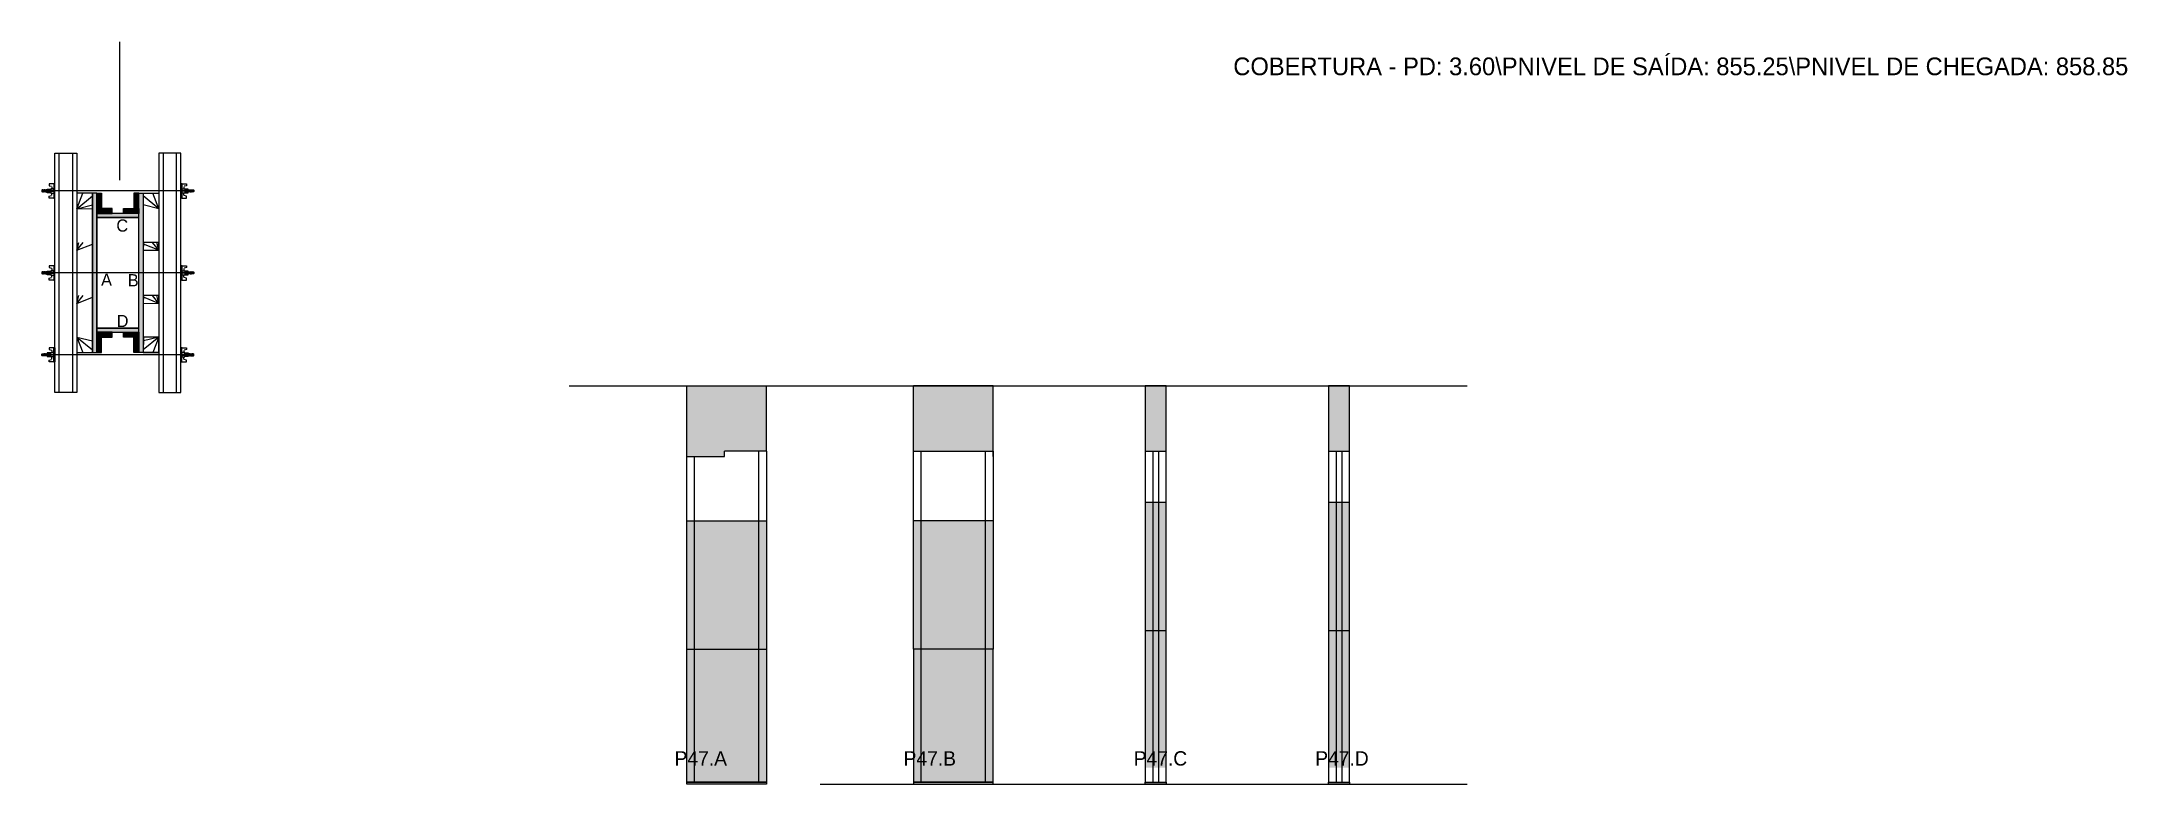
# Model space of a CAD drawing. Header units: metres. Extents: x 2905 to 4789, y 4354 to 5025.
import ezdxf

# ---------------------------------------------------------------- set-up
doc = ezdxf.new("R2010")
doc.units = ezdxf.units.M
for name, color, linetype in [('CHAPA', 7, 'Continuous'), ('COTA', 7, 'Continuous'), ('Hachura', 7, 'Continuous'), ('Madeira', 7, 'Continuous'), ('NOMENCLATURA', 7, 'Continuous'), ('Nível', 7, 'Continuous'), ('Painéis', 7, 'Continuous'), ('Perfil Metálico', 7, 'Continuous'), ('SARR_2.2x7', 7, 'Continuous'), ('SARRAFO', 7, 'Continuous'), ('Texto Seção', 7, 'Continuous'), ('TEXTO_GERAL', 7, 'Continuous')]:
    doc.layers.add(name, color=color, linetype=linetype)

msp = doc.modelspace()

# ---------------------------------------------------------------- hatches: boundary and pattern name
at = {"layer": 'COTA'}
h = msp.add_hatch(color=7, dxfattribs=at)
h.dxf.hatch_style = 1
h.paths.add_polyline_path([(3488, 4649.8), (3522, 4649.8), (3522, 4649.8), (3522, 4654.8), (3522, 4654.8), (3560, 4654.8), (3560, 4654.8), (3560, 4713.8), (3560, 4713.8), (3488, 4713.8), (3488, 4713.8), (3488, 4649.8)])
h = msp.add_hatch(color=7, dxfattribs=at)
h.dxf.hatch_style = 1
h.paths.add_polyline_path([(3692.9, 4654.8), (3764.9, 4654.8), (3764.9, 4654.8), (3764.9, 4713.8), (3764.9, 4713.8), (3692.9, 4713.8), (3692.9, 4713.8), (3692.9, 4654.8)])
h = msp.add_hatch(color=7, dxfattribs=at)
h.dxf.hatch_style = 1
h.paths.add_polyline_path([(3921.1, 4654.8), (3921.1, 4713.8), (3921.1, 4713.8), (3902.1, 4713.8), (3902.1, 4713.8), (3902.1, 4654.8), (3902.1, 4654.8), (3921.1, 4654.8)])
h = msp.add_hatch(color=7, dxfattribs=at)
h.dxf.hatch_style = 1
h.paths.add_polyline_path([(4086.7, 4654.8), (4086.7, 4713.8), (4086.7, 4713.8), (4067.7, 4713.8), (4067.7, 4713.8), (4067.7, 4654.8), (4067.7, 4654.8), (4086.7, 4654.8), (4086.7, 4654.8)])
at = {"layer": 'Hachura'}
h = msp.add_hatch(color=7, dxfattribs=at)
h.dxf.hatch_style = 1
h.paths.add_polyline_path([(2955, 4887.8), (2951, 4887.8), (2951, 4887.8), (2951, 4743.8), (2951, 4743.8), (2955, 4743.8), (2955, 4743.8), (2955, 4887.8)])
h = msp.add_hatch(color=7, dxfattribs=at)
h.dxf.hatch_style = 1
h.paths.add_polyline_path([(2955, 4887.8), (2951, 4887.8), (2951, 4887.8), (2951, 4743.8), (2951, 4743.8), (2955, 4743.8), (2955, 4743.8), (2955, 4887.8)])
h = msp.add_hatch(color=7, dxfattribs=at)
h.dxf.hatch_style = 1
h.paths.add_polyline_path([(2955, 4873.8), (2959.4, 4873.8), (2959.4, 4873.8), (2959.4, 4887.8), (2959.4, 4887.8), (2955, 4887.8), (2955, 4887.8), (2955, 4873.8)])
h = msp.add_hatch(color=7, dxfattribs=at)
h.dxf.hatch_style = 1
h.paths.add_polyline_path([(2993, 4873.8), (2988.6, 4873.8), (2988.6, 4873.8), (2988.6, 4887.8), (2988.6, 4887.8), (2993, 4887.8), (2993, 4887.8), (2993, 4873.8)])
h = msp.add_hatch(color=7, dxfattribs=at)
h.dxf.hatch_style = 1
h.paths.add_polyline_path([(2993, 4887.8), (2997, 4887.8), (2997, 4887.8), (2997, 4743.8), (2997, 4743.8), (2993, 4743.8), (2993, 4743.8), (2993, 4887.8)])
h = msp.add_hatch(color=7, dxfattribs=at)
h.dxf.hatch_style = 1
h.paths.add_polyline_path([(2993, 4887.8), (2997, 4887.8), (2997, 4887.8), (2997, 4743.8), (2997, 4743.8), (2993, 4743.8), (2993, 4743.8), (2993, 4887.8)])
h = msp.add_hatch(color=7, dxfattribs=at)
h.dxf.hatch_style = 1
h.paths.add_polyline_path([(2955, 4869.4), (2955, 4873.8), (2955, 4873.8), (2969, 4873.8), (2969, 4873.8), (2969, 4869.4), (2969, 4869.4), (2955, 4869.4)])
h = msp.add_hatch(color=7, dxfattribs=at)
h.dxf.hatch_style = 1
h.paths.add_polyline_path([(2993, 4865.8), (2993, 4869.4), (2993, 4869.4), (2955, 4869.4), (2955, 4869.4), (2955, 4865.8), (2955, 4865.8), (2993, 4865.8)])
h = msp.add_hatch(color=7, dxfattribs=at)
h.dxf.hatch_style = 1
h.paths.add_polyline_path([(2993, 4865.8), (2993, 4869.4), (2993, 4869.4), (2955, 4869.4), (2955, 4869.4), (2955, 4865.8), (2955, 4865.8), (2993, 4865.8)])
h = msp.add_hatch(color=7, dxfattribs=at)
h.dxf.hatch_style = 1
h.paths.add_polyline_path([(2993, 4869.4), (2993, 4873.8), (2993, 4873.8), (2979, 4873.8), (2979, 4873.8), (2979, 4869.4), (2979, 4869.4), (2993, 4869.4)])
h = msp.add_hatch(color=7, dxfattribs=at)
h.dxf.hatch_style = 1
h.paths.add_polyline_path([(2993, 4762.2), (2993, 4765.8), (2993, 4765.8), (2955, 4765.8), (2955, 4765.8), (2955, 4762.2), (2955, 4762.2), (2993, 4762.2)])
h = msp.add_hatch(color=7, dxfattribs=at)
h.dxf.hatch_style = 1
h.paths.add_polyline_path([(2993, 4762.2), (2993, 4765.8), (2993, 4765.8), (2955, 4765.8), (2955, 4765.8), (2955, 4762.2), (2955, 4762.2), (2993, 4762.2)])
h = msp.add_hatch(color=7, dxfattribs=at)
h.dxf.hatch_style = 1
h.paths.add_polyline_path([(2955, 4757.8), (2955, 4762.2), (2955, 4762.2), (2969, 4762.2), (2969, 4762.2), (2969, 4757.8), (2969, 4757.8), (2955, 4757.8)])
h = msp.add_hatch(color=7, dxfattribs=at)
h.dxf.hatch_style = 1
h.paths.add_polyline_path([(2955, 4757.8), (2959.4, 4757.8), (2959.4, 4757.8), (2959.4, 4743.8), (2959.4, 4743.8), (2955, 4743.8), (2955, 4743.8), (2955, 4757.8)])
h = msp.add_hatch(color=7, dxfattribs=at)
h.dxf.hatch_style = 1
h.paths.add_polyline_path([(2993, 4757.8), (2993, 4762.2), (2993, 4762.2), (2979, 4762.2), (2979, 4762.2), (2979, 4757.8), (2979, 4757.8), (2993, 4757.8)])
h = msp.add_hatch(color=7, dxfattribs=at)
h.dxf.hatch_style = 1
h.paths.add_polyline_path([(2993, 4757.8), (2988.6, 4757.8), (2988.6, 4757.8), (2988.6, 4743.8), (2988.6, 4743.8), (2993, 4743.8), (2993, 4743.8), (2993, 4757.8)])
h = msp.add_hatch(color=7, dxfattribs=at)
h.dxf.hatch_style = 1
h.paths.add_polyline_path([(3921.1, 4608.8), (3902.1, 4608.8), (3902.1, 4492.8), (3921.1, 4492.8), (3921.1, 4608.8)])
h.paths.add_polyline_path([(4086.7, 4608.8), (4067.7, 4608.8), (4067.7, 4492.8), (4086.7, 4492.8), (4086.7, 4608.8)])
h = msp.add_hatch(color=7, dxfattribs=at)
h.dxf.hatch_style = 1
h.paths.add_polyline_path([(3560, 4591.8), (3488, 4591.8), (3488, 4475.8), (3560, 4475.8), (3560, 4591.8)])
h.paths.add_polyline_path([(3764.9, 4591.8), (3692.9, 4591.8), (3692.9, 4475.8), (3764.9, 4475.8), (3764.9, 4591.8)])
h = msp.add_hatch(color=7, dxfattribs=at)
h.dxf.hatch_style = 1
h.paths.add_polyline_path([(3921.1, 4492.8), (3902.1, 4492.8), (3902.1, 4492.8), (3902.1, 4368.8), (3902.1, 4368.8), (3921.1, 4368.8), (3921.1, 4368.8), (3921.1, 4492.8), (3921.1, 4492.8)])
h = msp.add_hatch(color=7, dxfattribs=at)
h.dxf.hatch_style = 1
h.paths.add_polyline_path([(4086.7, 4492.8), (4067.7, 4492.8), (4067.7, 4492.8), (4067.7, 4368.8), (4067.7, 4368.8), (4086.7, 4368.8), (4086.7, 4368.8), (4086.7, 4492.8)])
h = msp.add_hatch(color=7, dxfattribs=at)
h.dxf.hatch_style = 1
h.paths.add_polyline_path([(3560, 4475.8), (3488, 4475.8), (3488, 4475.8), (3488, 4353.8), (3488, 4353.8), (3560, 4353.8), (3560, 4353.8), (3560, 4475.8)])
h = msp.add_hatch(color=7, dxfattribs=at)
h.dxf.hatch_style = 1
h.paths.add_polyline_path([(3764.9, 4475.8), (3692.9, 4475.8), (3692.9, 4475.8), (3692.9, 4353.8), (3692.9, 4353.8), (3764.9, 4353.8), (3764.9, 4353.8), (3764.9, 4475.8)])

# ---------------------------------------------------------------- linework, layer by layer
at = {"layer": 'CHAPA', "color": 7, "lineweight": 25}
for points in [[(2955, 4887.8), (2951, 4887.8), (2951, 4743.8), (2955, 4743.8)], [(2955, 4887.8), (2951, 4887.8), (2951, 4743.8), (2955, 4743.8)], [(2993, 4887.8), (2997, 4887.8), (2997, 4743.8), (2993, 4743.8)], [(2993, 4887.8), (2997, 4887.8), (2997, 4743.8), (2993, 4743.8)], [(2993, 4865.8), (2993, 4869.4), (2955, 4869.4), (2955, 4865.8)], [(2993, 4865.8), (2993, 4869.4), (2955, 4869.4), (2955, 4865.8)], [(2993, 4762.2), (2993, 4765.8), (2955, 4765.8), (2955, 4762.2)], [(2993, 4762.2), (2993, 4765.8), (2955, 4765.8), (2955, 4762.2)]]:
    msp.add_lwpolyline(points, close=True, dxfattribs=at)
at = {"layer": 'COTA', "color": 7, "lineweight": 25}
for p, q in [((3488, 4649.8), (3488, 4713.8)), ((3488, 4713.8), (3560, 4713.8)), ((3560, 4654.8), (3560, 4713.8)), ((3692.9, 4654.8), (3692.9, 4713.8)), ((3764.9, 4713.8), (3692.9, 4713.8)), ((3764.9, 4649.8), (3764.9, 4713.8))]:
    msp.add_line(p, q, dxfattribs=at)
for points in [[(3921.1, 4654.8), (3921.1, 4713.8), (3902.1, 4713.8), (3902.1, 4654.8)], [(4086.7, 4654.8), (4086.7, 4713.8), (4067.7, 4713.8), (4067.7, 4654.8)]]:
    msp.add_lwpolyline(points, dxfattribs=at)
at = {"layer": 'Defpoints', "color": 7, "lineweight": 25}
msp.add_line((2975.9, 4899.6), (2975.9, 5024.6), dxfattribs=at)
at = {"layer": 'Hachura', "color": 7, "lineweight": 25}
for p, q in [((2905.6, 4890.8), (2905.2, 4890.5)), ((2905.2, 4890.5), (2905.2, 4889.2)), ((2905.6, 4888.9), (2905.2, 4889.2)), ((2905.9, 4890.8), (2905.6, 4890.8)), ((2905.6, 4890.8), (2905.6, 4890.8)), ((2905.6, 4888.9), (2905.6, 4890.8)), ((2906.2, 4888.9), (2905.6, 4890.2)), ((2906.1, 4888.8), (2905.6, 4889.9)), ((2905.6, 4889.4), (2905.9, 4888.7)), ((2905.6, 4889.1), (2905.7, 4888.9)), ((2905.7, 4888.9), (2905.6, 4888.9)), ((2905.9, 4890.8), (2906.8, 4888.9)), ((2905.9, 4890.8), (2906.8, 4888.9)), ((2906, 4890.9), (2907.1, 4888.7)), ((2907.3, 4888.8), (2906.2, 4890.9)), ((2906.2, 4888.9), (2906.8, 4888.9)), ((2907, 4890.8), (2906.4, 4890.8)), ((2907.4, 4888.9), (2906.4, 4890.8)), ((2907, 4890.8), (2908, 4888.9)), ((2907.1, 4890.9), (2908.2, 4888.7)), ((2908.4, 4888.8), (2907.4, 4890.9)), ((2908, 4888.9), (2907.4, 4888.9)), ((2908.2, 4890.8), (2907.6, 4890.8)), ((2908.5, 4888.9), (2907.6, 4890.8)), ((2907.8, 4890.8), (2907.6, 4890.8)), ((2908.2, 4890.8), (2909.2, 4888.9)), ((2908.3, 4890.9), (2909.4, 4888.7)), ((2909.6, 4888.8), (2908.5, 4890.9)), ((2908.7, 4888.9), (2908.5, 4888.9)), ((2909.4, 4890.8), (2908.7, 4890.8)), ((2909.7, 4888.9), (2908.7, 4890.8)), ((2908.7, 4888.9), (2909.2, 4888.9)), ((2909.4, 4890.8), (2910.3, 4888.9)), ((2910.3, 4889.6), (2909.7, 4890.9)), ((2909.7, 4888.9), (2910.3, 4888.9)), ((2910.3, 4889.9), (2909.9, 4890.8)), ((2910.3, 4890.8), (2909.9, 4890.8)), ((3041.8, 4889.8), (2910, 4889.8)), ((2910.3, 4888.1), (2910.3, 4891.4)), ((2910.3, 4891.4), (2913.6, 4891.4)), ((2910.3, 4890.4), (2913.6, 4890.4)), ((2910.3, 4888.9), (2913.6, 4888.9)), ((2913.6, 4888.1), (2910.3, 4888.1)), ((2910.4, 4888.1), (2910.4, 4891.4)), ((2917, 4896.2), (2911.9, 4896.2)), ((2911.9, 4896.2), (2911.9, 4894.5)), ((2911.9, 4894.5), (2914.1, 4894)), ((2911.9, 4885), (2914.1, 4885.6)), ((2911.9, 4883.3), (2911.9, 4885)), ((2916.1, 4883.3), (2911.9, 4883.3)), ((2913.6, 4891.7), (2913.6, 4887.8)), ((2916.1, 4891.7), (2913.6, 4891.7)), ((2913.6, 4887.8), (2913.6, 4888.1)), ((2913.6, 4887.8), (2913.6, 4888.1)), ((2913.6, 4887.8), (2916.1, 4887.8)), ((2916.1, 4890.1), (2914.1, 4890.1)), ((2914.1, 4889.6), (2916.1, 4889.6)), ((2914.3, 4893.6), (2914.3, 4891.7)), ((2914.3, 4885.9), (2914.3, 4887.8)), ((2916.1, 4896.2), (2916.1, 4883.3)), ((2916.1, 4896.2), (2916.1, 4891.1)), ((2916.1, 4896.1), (2917, 4896.1)), ((2916.1, 4895.9), (2917, 4895.9)), ((2916.1, 4895.5), (2917, 4895.5)), ((2916.1, 4895.1), (2917, 4895.1)), ((2916.1, 4894.2), (2917, 4894.2)), ((2916.1, 4892.8), (2917, 4892.8)), ((2916.1, 4889.8), (2916.1, 4891.7)), ((2916.1, 4891.1), (2916.1, 4890.4)), ((2916.1, 4889.8), (2917, 4889.8)), ((2916.1, 4886.7), (2917, 4886.7)), ((2916.1, 4885.3), (2917, 4885.3)), ((2916.1, 4884.5), (2917, 4884.5)), ((2916.1, 4884), (2917, 4884)), ((2916.1, 4883.7), (2917, 4883.7)), ((2916.1, 4883.5), (2917, 4883.5)), ((2916.1, 4883.3), (2917, 4883.3)), ((2916.5, 4890.7), (2916.2, 4890.7)), ((2916.3, 4888.8), (2916.7, 4888.8)), ((2916.9, 4890.7), (2916.5, 4890.7)), ((2917, 4883.3), (2917, 4896.2)), ((2917, 4884.3), (2917, 4892.1)), ((3031, 4883.3), (3031, 4896.2)), ((3031, 4896.2), (3036.2, 4896.2)), ((3032, 4896.1), (3031, 4896.1)), ((3032, 4895.9), (3031, 4895.9)), ((3032, 4895.5), (3031, 4895.5)), ((3032, 4895.1), (3031, 4895.1)), ((3032, 4894.2), (3031, 4894.2)), ((3032, 4892.8), (3031, 4892.8)), ((3031, 4884.3), (3031, 4892.1)), ((3031.9, 4889.8), (3031, 4889.8)), ((3032, 4886.7), (3031, 4886.7)), ((3032, 4885.3), (3031, 4885.3)), ((3032, 4884.5), (3031, 4884.5)), ((3032, 4884), (3031, 4884)), ((3032, 4883.7), (3031, 4883.7)), ((3032, 4883.5), (3031, 4883.5)), ((3031.9, 4883.3), (3031, 4883.3)), ((3031.2, 4890.7), (3031.6, 4890.7)), ((3031.8, 4888.8), (3031.4, 4888.8)), ((3031.6, 4890.7), (3031.8, 4890.7)), ((3031.9, 4896.2), (3031.9, 4883.3)), ((3031.9, 4896.2), (3031.9, 4891.1)), ((3031.9, 4889.8), (3031.9, 4891.7)), ((3031.9, 4891.7), (3034.5, 4891.7)), ((3031.9, 4891.1), (3031.9, 4890.4)), ((3031.9, 4890.1), (3033.9, 4890.1)), ((3033.9, 4889.6), (3031.9, 4889.6)), ((3034.5, 4887.8), (3031.9, 4887.8)), ((3031.9, 4883.3), (3036.2, 4883.3)), ((3033.7, 4893.6), (3033.7, 4891.7)), ((3033.7, 4885.9), (3033.7, 4887.8)), ((3036.2, 4894.5), (3034, 4894)), ((3036.2, 4885), (3034, 4885.6)), ((3034.5, 4891.7), (3034.5, 4887.8)), ((3037.7, 4891.4), (3034.5, 4891.4)), ((3037.7, 4890.4), (3034.5, 4890.4)), ((3037.7, 4888.9), (3034.5, 4888.9)), ((3034.5, 4888.1), (3037.7, 4888.1)), ((3034.5, 4887.8), (3034.5, 4888.1)), ((3034.5, 4887.8), (3034.5, 4888.1)), ((3036.2, 4896.2), (3036.2, 4894.5)), ((3036.2, 4883.3), (3036.2, 4885)), ((3037.7, 4888.1), (3037.7, 4891.4)), ((3037.7, 4888.1), (3037.7, 4891.4)), ((3037.7, 4889.6), (3038.4, 4890.9)), ((3038.7, 4890.8), (3037.7, 4888.9)), ((3037.7, 4889.9), (3038.2, 4890.8)), ((3037.7, 4890.8), (3038.2, 4890.8)), ((3038.4, 4888.9), (3037.7, 4888.9)), ((3038.4, 4888.9), (3039.4, 4890.8)), ((3038.5, 4888.8), (3039.5, 4890.9)), ((3039.8, 4890.9), (3038.7, 4888.7)), ((3038.7, 4890.8), (3039.4, 4890.8)), ((3039.9, 4890.8), (3038.9, 4888.9)), ((3039.3, 4888.9), (3038.9, 4888.9)), ((3039.3, 4888.9), (3039.6, 4888.9)), ((3039.6, 4888.8), (3040.7, 4890.9)), ((3039.6, 4888.9), (3040.5, 4890.8)), ((3040.9, 4890.9), (3039.9, 4888.7)), ((3039.9, 4890.8), (3040.5, 4890.8)), ((3041, 4890.8), (3040.1, 4888.9)), ((3040.1, 4888.9), (3040.7, 4888.9)), ((3040.3, 4890.8), (3040.5, 4890.8)), ((3040.7, 4888.9), (3041.7, 4890.8)), ((3040.8, 4888.8), (3041.9, 4890.9)), ((3042.1, 4890.9), (3041, 4888.7)), ((3041, 4890.8), (3041.7, 4890.8)), ((3042.2, 4890.8), (3041.2, 4888.9)), ((3042.2, 4890.8), (3041.2, 4888.9)), ((3041.9, 4888.9), (3041.2, 4888.9)), ((3041.9, 4888.9), (3042.5, 4890.2)), ((3042, 4888.8), (3042.5, 4889.9)), ((3042.2, 4890.8), (3042.5, 4890.8)), ((3042.5, 4889.4), (3042.2, 4888.7)), ((3042.5, 4889.1), (3042.4, 4888.9)), ((3042.4, 4888.9), (3042.5, 4888.9)), ((3042.5, 4890.8), (3042.5, 4890.8)), ((3042.5, 4890.8), (3042.8, 4890.5)), ((3042.5, 4888.9), (3042.5, 4890.8)), ((3042.5, 4888.9), (3042.8, 4889.2)), ((3042.8, 4890.5), (3042.8, 4889.2)), ((2905.6, 4816.8), (2905.2, 4816.5)), ((2905.2, 4816.5), (2905.2, 4815.2)), ((2905.6, 4814.9), (2905.2, 4815.2)), ((2905.9, 4816.8), (2905.6, 4816.8)), ((2905.6, 4816.8), (2905.6, 4816.8)), ((2905.6, 4814.9), (2905.6, 4816.8)), ((2906.2, 4814.9), (2905.6, 4816.2)), ((2906.1, 4814.8), (2905.6, 4815.9)), ((2905.6, 4815.4), (2905.9, 4814.7)), ((2905.6, 4815.1), (2905.7, 4814.9)), ((2905.7, 4814.9), (2905.6, 4814.9)), ((2905.9, 4816.8), (2906.8, 4814.9)), ((2905.9, 4816.8), (2906.8, 4814.9)), ((2906, 4816.9), (2907.1, 4814.7)), ((2907.3, 4814.8), (2906.2, 4816.9)), ((2906.2, 4814.9), (2906.8, 4814.9)), ((2907, 4816.8), (2906.4, 4816.8)), ((2907.4, 4814.9), (2906.4, 4816.8)), ((2907, 4816.8), (2908, 4814.9)), ((2907.1, 4816.9), (2908.2, 4814.7)), ((2908.4, 4814.8), (2907.4, 4816.9)), ((2908, 4814.9), (2907.4, 4814.9)), ((2908.2, 4816.8), (2907.6, 4816.8)), ((2908.5, 4814.9), (2907.6, 4816.8)), ((2907.8, 4816.8), (2907.6, 4816.8)), ((2908.2, 4816.8), (2909.2, 4814.9)), ((2908.3, 4816.9), (2909.4, 4814.7)), ((2909.6, 4814.8), (2908.5, 4816.9)), ((2908.7, 4814.9), (2908.5, 4814.9)), ((2909.4, 4816.8), (2908.7, 4816.8)), ((2909.7, 4814.9), (2908.7, 4816.8)), ((2908.7, 4814.9), (2909.2, 4814.9)), ((2909.4, 4816.8), (2910.3, 4814.9)), ((2910.3, 4815.6), (2909.7, 4816.9)), ((2909.7, 4814.9), (2910.3, 4814.9)), ((2910.3, 4815.9), (2909.9, 4816.8)), ((2910.3, 4816.8), (2909.9, 4816.8)), ((3041.8, 4815.8), (2910, 4815.8)), ((2910.3, 4814.1), (2910.3, 4817.4)), ((2910.3, 4817.4), (2913.6, 4817.4)), ((2910.3, 4816.4), (2913.6, 4816.4)), ((2910.3, 4814.9), (2913.6, 4814.9)), ((2913.6, 4814.1), (2910.3, 4814.1)), ((2910.4, 4814.1), (2910.4, 4817.4)), ((2917, 4822.2), (2911.9, 4822.2)), ((2911.9, 4822.2), (2911.9, 4820.5)), ((2911.9, 4820.5), (2914.1, 4820)), ((2911.9, 4811), (2914.1, 4811.6)), ((2911.9, 4809.3), (2911.9, 4811)), ((2916.1, 4809.3), (2911.9, 4809.3)), ((2913.6, 4817.7), (2913.6, 4813.8)), ((2916.1, 4817.7), (2913.6, 4817.7)), ((2913.6, 4813.8), (2913.6, 4814.1)), ((2913.6, 4813.8), (2913.6, 4814.1)), ((2913.6, 4813.8), (2916.1, 4813.8)), ((2916.1, 4816.1), (2914.1, 4816.1)), ((2914.1, 4815.6), (2916.1, 4815.6)), ((2914.3, 4819.6), (2914.3, 4817.7)), ((2914.3, 4811.9), (2914.3, 4813.8)), ((2916.1, 4822.2), (2916.1, 4809.3)), ((2916.1, 4822.2), (2916.1, 4817.1)), ((2916.1, 4822.1), (2917, 4822.1)), ((2916.1, 4821.9), (2917, 4821.9)), ((2916.1, 4821.5), (2917, 4821.5)), ((2916.1, 4821.1), (2917, 4821.1)), ((2916.1, 4820.2), (2917, 4820.2)), ((2916.1, 4818.8), (2917, 4818.8)), ((2916.1, 4815.8), (2916.1, 4817.7)), ((2916.1, 4817.1), (2916.1, 4816.4)), ((2916.1, 4815.8), (2917, 4815.8)), ((2916.1, 4812.7), (2917, 4812.7)), ((2916.1, 4811.3), (2917, 4811.3)), ((2916.1, 4810.5), (2917, 4810.5)), ((2916.1, 4810), (2917, 4810)), ((2916.1, 4809.7), (2917, 4809.7)), ((2916.1, 4809.5), (2917, 4809.5)), ((2916.1, 4809.3), (2917, 4809.3)), ((2916.5, 4816.7), (2916.2, 4816.7)), ((2916.3, 4814.8), (2916.7, 4814.8)), ((2916.9, 4816.7), (2916.5, 4816.7)), ((2917, 4809.3), (2917, 4822.2)), ((2917, 4810.3), (2917, 4818.1)), ((3031, 4809.3), (3031, 4822.2)), ((3031, 4822.2), (3036.2, 4822.2)), ((3032, 4822.1), (3031, 4822.1)), ((3032, 4821.9), (3031, 4821.9)), ((3032, 4821.5), (3031, 4821.5)), ((3032, 4821.1), (3031, 4821.1)), ((3032, 4820.2), (3031, 4820.2)), ((3032, 4818.8), (3031, 4818.8)), ((3031, 4810.3), (3031, 4818.1)), ((3031.9, 4815.8), (3031, 4815.8)), ((3032, 4812.7), (3031, 4812.7)), ((3032, 4811.3), (3031, 4811.3)), ((3032, 4810.5), (3031, 4810.5)), ((3032, 4810), (3031, 4810)), ((3032, 4809.7), (3031, 4809.7)), ((3032, 4809.5), (3031, 4809.5)), ((3031.9, 4809.3), (3031, 4809.3)), ((3031.2, 4816.7), (3031.6, 4816.7)), ((3031.8, 4814.8), (3031.4, 4814.8)), ((3031.6, 4816.7), (3031.8, 4816.7)), ((3031.9, 4822.2), (3031.9, 4809.3)), ((3031.9, 4822.2), (3031.9, 4817.1)), ((3031.9, 4815.8), (3031.9, 4817.7)), ((3031.9, 4817.7), (3034.5, 4817.7)), ((3031.9, 4817.1), (3031.9, 4816.4)), ((3031.9, 4816.1), (3033.9, 4816.1)), ((3033.9, 4815.6), (3031.9, 4815.6)), ((3034.5, 4813.8), (3031.9, 4813.8)), ((3031.9, 4809.3), (3036.2, 4809.3)), ((3033.7, 4819.6), (3033.7, 4817.7)), ((3033.7, 4811.9), (3033.7, 4813.8)), ((3036.2, 4820.5), (3034, 4820)), ((3036.2, 4811), (3034, 4811.6)), ((3034.5, 4817.7), (3034.5, 4813.8)), ((3037.7, 4817.4), (3034.5, 4817.4)), ((3037.7, 4816.4), (3034.5, 4816.4)), ((3037.7, 4814.9), (3034.5, 4814.9)), ((3034.5, 4814.1), (3037.7, 4814.1)), ((3034.5, 4813.8), (3034.5, 4814.1)), ((3034.5, 4813.8), (3034.5, 4814.1)), ((3036.2, 4822.2), (3036.2, 4820.5)), ((3036.2, 4809.3), (3036.2, 4811)), ((3037.7, 4814.1), (3037.7, 4817.4)), ((3037.7, 4814.1), (3037.7, 4817.4)), ((3037.7, 4815.6), (3038.4, 4816.9)), ((3038.7, 4816.8), (3037.7, 4814.9)), ((3037.7, 4815.9), (3038.2, 4816.8)), ((3037.7, 4816.8), (3038.2, 4816.8)), ((3038.4, 4814.9), (3037.7, 4814.9)), ((3038.4, 4814.9), (3039.4, 4816.8)), ((3038.5, 4814.8), (3039.5, 4816.9)), ((3039.8, 4816.9), (3038.7, 4814.7)), ((3038.7, 4816.8), (3039.4, 4816.8)), ((3039.9, 4816.8), (3038.9, 4814.9)), ((3039.3, 4814.9), (3038.9, 4814.9)), ((3039.3, 4814.9), (3039.6, 4814.9)), ((3039.6, 4814.8), (3040.7, 4816.9)), ((3039.6, 4814.9), (3040.5, 4816.8)), ((3040.9, 4816.9), (3039.9, 4814.7)), ((3039.9, 4816.8), (3040.5, 4816.8)), ((3041, 4816.8), (3040.1, 4814.9)), ((3040.1, 4814.9), (3040.7, 4814.9)), ((3040.3, 4816.8), (3040.5, 4816.8)), ((3040.7, 4814.9), (3041.7, 4816.8)), ((3040.8, 4814.8), (3041.9, 4816.9)), ((3042.1, 4816.9), (3041, 4814.7)), ((3041, 4816.8), (3041.7, 4816.8)), ((3042.2, 4816.8), (3041.2, 4814.9)), ((3042.2, 4816.8), (3041.2, 4814.9)), ((3041.9, 4814.9), (3041.2, 4814.9)), ((3041.9, 4814.9), (3042.5, 4816.2)), ((3042, 4814.8), (3042.5, 4815.9)), ((3042.2, 4816.8), (3042.5, 4816.8)), ((3042.5, 4815.4), (3042.2, 4814.7)), ((3042.5, 4815.1), (3042.4, 4814.9)), ((3042.4, 4814.9), (3042.5, 4814.9)), ((3042.5, 4816.8), (3042.5, 4816.8)), ((3042.5, 4816.8), (3042.8, 4816.5)), ((3042.5, 4814.9), (3042.5, 4816.8)), ((3042.5, 4814.9), (3042.8, 4815.2)), ((3042.8, 4816.5), (3042.8, 4815.2)), ((2905.6, 4742.7), (2905.2, 4742.3)), ((2905.2, 4741.1), (2905.2, 4742.3)), ((2905.6, 4740.7), (2905.2, 4741.1)), ((2905.6, 4742.1), (2905.9, 4742.8)), ((2906.1, 4742.8), (2905.6, 4741.6)), ((2905.6, 4742.4), (2905.7, 4742.7)), ((2905.7, 4742.7), (2905.6, 4742.7)), ((2906.2, 4742.7), (2905.6, 4741.4)), ((2905.6, 4742.7), (2905.6, 4740.7)), ((2905.9, 4740.7), (2905.6, 4740.7)), ((2905.6, 4740.7), (2905.6, 4740.7)), ((2905.9, 4740.7), (2906.8, 4742.7)), ((2905.9, 4740.7), (2906.8, 4742.7)), ((2906, 4740.7), (2907.1, 4742.8)), ((2907.3, 4742.8), (2906.2, 4740.6)), ((2906.2, 4742.7), (2906.8, 4742.7)), ((2907.4, 4742.7), (2906.4, 4740.7)), ((2907, 4740.7), (2906.4, 4740.7)), ((2907, 4740.7), (2908, 4742.7)), ((2907.1, 4740.7), (2908.2, 4742.8)), ((2908.4, 4742.8), (2907.4, 4740.6)), ((2908, 4742.7), (2907.4, 4742.7)), ((2908.5, 4742.7), (2907.6, 4740.7)), ((2908.2, 4740.7), (2907.6, 4740.7)), ((2907.8, 4740.7), (2907.6, 4740.7)), ((2908.2, 4740.7), (2909.2, 4742.7)), ((2908.3, 4740.7), (2909.4, 4742.8)), ((2909.6, 4742.8), (2908.5, 4740.6)), ((2908.7, 4742.7), (2908.5, 4742.7)), ((2908.7, 4742.7), (2909.2, 4742.7)), ((2909.7, 4742.7), (2908.7, 4740.7)), ((2909.4, 4740.7), (2908.7, 4740.7)), ((2909.4, 4740.7), (2910.3, 4742.7)), ((2909.7, 4742.7), (2910.3, 4742.7)), ((2910.3, 4741.9), (2909.7, 4740.6)), ((2910.3, 4741.6), (2909.9, 4740.7)), ((2910.3, 4740.7), (2909.9, 4740.7)), ((3041.8, 4741.8), (2910, 4741.8)), ((2910.3, 4743.4), (2910.3, 4740.1)), ((2913.6, 4743.4), (2910.3, 4743.4)), ((2910.3, 4742.7), (2913.6, 4742.7)), ((2910.3, 4741.1), (2913.6, 4741.1)), ((2910.3, 4740.1), (2913.6, 4740.1)), ((2910.4, 4743.4), (2910.4, 4740.1)), ((2916.1, 4748.2), (2911.9, 4748.2)), ((2911.9, 4748.2), (2911.9, 4746.5)), ((2911.9, 4746.5), (2914.1, 4746)), ((2911.9, 4737), (2914.1, 4737.6)), ((2911.9, 4735.3), (2911.9, 4737)), ((2917, 4735.3), (2911.9, 4735.3)), ((2913.6, 4739.8), (2913.6, 4743.7)), ((2913.6, 4743.7), (2916.1, 4743.7)), ((2913.6, 4743.7), (2913.6, 4743.4)), ((2913.6, 4743.7), (2913.6, 4743.4)), ((2916.1, 4739.8), (2913.6, 4739.8)), ((2914.1, 4742), (2916.1, 4742)), ((2916.1, 4741.4), (2914.1, 4741.4)), ((2914.3, 4745.6), (2914.3, 4743.7)), ((2914.3, 4737.9), (2914.3, 4739.8)), ((2916.1, 4735.3), (2916.1, 4748.2)), ((2916.1, 4748.2), (2917, 4748.2)), ((2916.1, 4748.1), (2917, 4748.1)), ((2916.1, 4747.9), (2917, 4747.9)), ((2916.1, 4747.5), (2917, 4747.5)), ((2916.1, 4747.1), (2917, 4747.1)), ((2916.1, 4746.2), (2917, 4746.2)), ((2916.1, 4744.8), (2917, 4744.8)), ((2916.1, 4741.8), (2916.1, 4739.8)), ((2916.1, 4741.8), (2917, 4741.8)), ((2916.1, 4740.5), (2916.1, 4741.1)), ((2916.1, 4735.3), (2916.1, 4740.5)), ((2916.1, 4738.7), (2917, 4738.7)), ((2916.1, 4737.3), (2917, 4737.3)), ((2916.1, 4736.5), (2917, 4736.5)), ((2916.1, 4736), (2917, 4736)), ((2916.1, 4735.7), (2917, 4735.7)), ((2916.1, 4735.5), (2917, 4735.5)), ((2916.5, 4740.8), (2916.2, 4740.8)), ((2916.3, 4742.7), (2916.7, 4742.7)), ((2916.9, 4740.8), (2916.5, 4740.8)), ((2917, 4748.2), (2917, 4735.3)), ((2917, 4747.3), (2917, 4739.4)), ((3031, 4748.2), (3031, 4735.3)), ((3031.9, 4748.2), (3031, 4748.2)), ((3032, 4748.1), (3031, 4748.1)), ((3032, 4747.9), (3031, 4747.9)), ((3032, 4747.5), (3031, 4747.5)), ((3031, 4747.3), (3031, 4739.4)), ((3032, 4747.1), (3031, 4747.1)), ((3032, 4746.2), (3031, 4746.2)), ((3032, 4744.8), (3031, 4744.8)), ((3031.9, 4741.8), (3031, 4741.8)), ((3032, 4738.7), (3031, 4738.7)), ((3032, 4737.3), (3031, 4737.3)), ((3032, 4736.5), (3031, 4736.5)), ((3032, 4736), (3031, 4736)), ((3032, 4735.7), (3031, 4735.7)), ((3032, 4735.5), (3031, 4735.5)), ((3031, 4735.3), (3036.2, 4735.3)), ((3031.2, 4740.8), (3031.6, 4740.8)), ((3031.8, 4742.7), (3031.4, 4742.7)), ((3031.6, 4740.8), (3031.8, 4740.8)), ((3031.9, 4735.3), (3031.9, 4748.2)), ((3031.9, 4748.2), (3036.2, 4748.2)), ((3034.5, 4743.7), (3031.9, 4743.7)), ((3033.9, 4742), (3031.9, 4742)), ((3031.9, 4741.8), (3031.9, 4739.8)), ((3031.9, 4741.4), (3033.9, 4741.4)), ((3031.9, 4740.5), (3031.9, 4741.1)), ((3031.9, 4735.3), (3031.9, 4740.5)), ((3031.9, 4739.8), (3034.5, 4739.8)), ((3033.7, 4745.6), (3033.7, 4743.7)), ((3033.7, 4737.9), (3033.7, 4739.8)), ((3036.2, 4746.5), (3034, 4746)), ((3036.2, 4737), (3034, 4737.6)), ((3034.5, 4739.8), (3034.5, 4743.7)), ((3034.5, 4743.7), (3034.5, 4743.4)), ((3034.5, 4743.7), (3034.5, 4743.4)), ((3034.5, 4743.4), (3037.7, 4743.4)), ((3037.7, 4742.7), (3034.5, 4742.7)), ((3037.7, 4741.1), (3034.5, 4741.1)), ((3037.7, 4740.1), (3034.5, 4740.1)), ((3036.2, 4748.2), (3036.2, 4746.5)), ((3036.2, 4735.3), (3036.2, 4737)), ((3037.7, 4743.4), (3037.7, 4740.1)), ((3037.7, 4743.4), (3037.7, 4740.1)), ((3038.4, 4742.7), (3037.7, 4742.7)), ((3038.7, 4740.7), (3037.7, 4742.7)), ((3037.7, 4741.9), (3038.4, 4740.6)), ((3037.7, 4741.6), (3038.2, 4740.7)), ((3037.7, 4740.7), (3038.2, 4740.7)), ((3038.4, 4742.7), (3039.4, 4740.7)), ((3038.5, 4742.8), (3039.5, 4740.6)), ((3039.8, 4740.7), (3038.7, 4742.8)), ((3038.7, 4740.7), (3039.4, 4740.7)), ((3039.3, 4742.7), (3038.9, 4742.7)), ((3039.9, 4740.7), (3038.9, 4742.7)), ((3039.3, 4742.7), (3039.6, 4742.7)), ((3039.6, 4742.8), (3040.7, 4740.6)), ((3039.6, 4742.7), (3040.5, 4740.7)), ((3040.9, 4740.7), (3039.9, 4742.8)), ((3039.9, 4740.7), (3040.5, 4740.7)), ((3040.1, 4742.7), (3040.7, 4742.7)), ((3041, 4740.7), (3040.1, 4742.7)), ((3040.3, 4740.7), (3040.5, 4740.7)), ((3040.7, 4742.7), (3041.7, 4740.7)), ((3040.8, 4742.8), (3041.9, 4740.6)), ((3042.1, 4740.7), (3041, 4742.8)), ((3041, 4740.7), (3041.7, 4740.7)), ((3042.2, 4740.7), (3041.2, 4742.7)), ((3041.9, 4742.7), (3041.2, 4742.7)), ((3042.2, 4740.7), (3041.2, 4742.7)), ((3041.9, 4742.7), (3042.5, 4741.4)), ((3042, 4742.8), (3042.5, 4741.6)), ((3042.5, 4742.1), (3042.2, 4742.8)), ((3042.2, 4740.7), (3042.5, 4740.7)), ((3042.5, 4742.4), (3042.4, 4742.7)), ((3042.4, 4742.7), (3042.5, 4742.7)), ((3042.5, 4742.7), (3042.8, 4742.3)), ((3042.5, 4742.7), (3042.5, 4740.7)), ((3042.5, 4740.7), (3042.8, 4741.1)), ((3042.5, 4740.7), (3042.5, 4740.7)), ((3042.8, 4741.1), (3042.8, 4742.3))]:
    msp.add_line(p, q, dxfattribs=at)
at = {"layer": 'Madeira', "color": 7, "lineweight": 25}
for p, q in [((2937, 4873.7), (2942.5, 4887.7)), ((2937, 4873.7), (2951, 4885.3)), ((3011, 4873.7), (2997, 4885.3)), ((3011, 4873.7), (3005.6, 4887.7)), ((2937, 4873.7), (2951, 4877.2)), ((3011, 4873.7), (2997, 4877.2)), ((2937, 4836.2), (2942.8, 4843.3)), ((2937, 4836.2), (2938.8, 4843.3)), ((3011, 4836.2), (3005.3, 4843.3)), ((3011, 4836.2), (3009.3, 4843.3)), ((2937, 4836.2), (2951, 4841.7)), ((3011, 4836.2), (2997.1, 4841.7)), ((2937, 4788.2), (2942.8, 4795.3)), ((2937, 4788.2), (2938.8, 4795.3)), ((2937, 4788.2), (2951, 4793.7)), ((3011, 4788.2), (2997.1, 4793.7)), ((3011, 4788.2), (3005.3, 4795.3)), ((3011, 4788.2), (3009.3, 4795.3)), ((2937, 4757.7), (2951, 4746.2)), ((2937, 4757.7), (2951, 4754.3)), ((2937, 4757.7), (2942.5, 4743.8)), ((3011.1, 4757.7), (2997, 4746.2)), ((3011.1, 4757.7), (2997.1, 4754.3)), ((3011.1, 4757.7), (3005.6, 4743.8))]:
    msp.add_line(p, q, dxfattribs=at)
for points in [[(2937, 4873.7), (2951, 4873.8), (2951, 4887.8), (2937, 4887.7)], [(2937, 4743.7), (2951, 4743.8), (2951, 4887.8), (2937, 4887.7)], [(3011.1, 4743.7), (2997.1, 4743.8), (2997.1, 4887.8), (3011.1, 4887.7)], [(3011, 4836.2), (3011.1, 4843.2), (2997.1, 4843.3), (2997, 4836.3)], [(3011, 4788.2), (3011.1, 4795.2), (2997.1, 4795.3), (2997, 4788.3)], [(3011.1, 4757.7), (2997.1, 4757.8), (2997, 4743.8), (3011, 4743.7)]]:
    msp.add_lwpolyline(points, close=True, dxfattribs=at)
at = {"layer": 'Nível', "color": 7, "lineweight": 25}
for p, q in [((3381.7, 4713.8), (4193.2, 4713.8)), ((3608.6, 4353.8), (4193.2, 4353.8))]:
    msp.add_line(p, q, dxfattribs=at)
at = {"layer": 'Painéis', "color": 7, "lineweight": 25}
for p, q in [((3560, 4654.8), (3522, 4654.8)), ((3522, 4649.8), (3522, 4654.8)), ((3560, 4654.8), (3560, 4475.8)), ((3692.9, 4654.8), (3764.9, 4654.8)), ((3692.9, 4475.8), (3692.9, 4654.8)), ((3764.9, 4654.8), (3764.9, 4475.8)), ((3902.1, 4654.8), (3902.1, 4355.8)), ((3902.1, 4654.8), (3921.1, 4654.8)), ((3921.1, 4355.8), (3921.1, 4654.8)), ((4067.7, 4654.8), (4067.7, 4355.8)), ((4067.7, 4654.8), (4086.7, 4654.8)), ((4086.7, 4355.8), (4086.7, 4654.8)), ((3488, 4649.8), (3522, 4649.8)), ((3488, 4475.8), (3488, 4649.8)), ((3902.1, 4608.8), (3921.1, 4608.8)), ((4067.7, 4608.8), (4086.7, 4608.8)), ((3488, 4591.8), (3560, 4591.8)), ((3764.9, 4591.8), (3692.9, 4591.8)), ((3902.1, 4492.8), (3921.1, 4492.8)), ((4067.7, 4492.8), (4086.7, 4492.8)), ((3488, 4353.8), (3488, 4475.8)), ((3488, 4475.8), (3560, 4475.8)), ((3560, 4475.8), (3560, 4353.8)), ((3692.9, 4475.8), (3692.9, 4353.8)), ((3764.9, 4475.8), (3692.9, 4475.8)), ((3764.9, 4353.8), (3764.9, 4475.8)), ((3560, 4355.8), (3488, 4355.8)), ((3692.9, 4355.8), (3764.9, 4355.8)), ((3902.1, 4355.8), (3921.1, 4355.8)), ((4067.7, 4355.8), (4086.7, 4355.8))]:
    msp.add_line(p, q, dxfattribs=at)
for points in [[(2955, 4765.8), (2993, 4765.8), (2993, 4865.8), (2955, 4865.8)], [(3488, 4355.8), (3560, 4355.8), (3560, 4353.8), (3488, 4353.8)], [(3764.9, 4355.8), (3692.9, 4355.8), (3692.9, 4353.8), (3764.9, 4353.8)], [(3902.1, 4355.8), (3921.1, 4355.8), (3921.1, 4353.8), (3902.1, 4353.8)], [(4067.7, 4355.8), (4086.7, 4355.8), (4086.7, 4353.8), (4067.7, 4353.8)]]:
    msp.add_lwpolyline(points, close=True, dxfattribs=at)
at = {"layer": 'Perfil Metálico', "color": 7, "lineweight": 25}
for points in [[(2917, 4923.8), (2937, 4923.8), (2937, 4707.8), (2917, 4707.8)], [(2933, 4707.8), (2921, 4707.8), (2921, 4923.8), (2933, 4923.8)], [(3031, 4923.8), (3011, 4923.8), (3011, 4707.8), (3031, 4707.8)], [(3015, 4707.8), (3027, 4707.8), (3027, 4923.8), (3015, 4923.8)]]:
    msp.add_lwpolyline(points, close=True, dxfattribs=at)
at = {"layer": 'SARR_2.2x7', "color": 7, "lineweight": 25}
for p, q in [((3553, 4591.8), (3553, 4654.8)), ((3699.9, 4591.8), (3699.9, 4654.8)), ((3757.9, 4591.8), (3757.9, 4654.8)), ((3909.1, 4654.8), (3909.1, 4608.8)), ((3914.1, 4654.8), (3914.1, 4608.8)), ((4074.7, 4654.8), (4074.7, 4608.8)), ((4079.7, 4654.8), (4079.7, 4608.8)), ((3495, 4591.8), (3495, 4649.8)), ((3909.1, 4608.8), (3909.1, 4355.8)), ((3914.1, 4608.8), (3914.1, 4355.8)), ((4074.7, 4608.8), (4074.7, 4355.8)), ((4079.7, 4608.8), (4079.7, 4355.8)), ((3495, 4475.8), (3495, 4591.8)), ((3553, 4475.8), (3553, 4591.8)), ((3699.9, 4475.8), (3699.9, 4591.8)), ((3757.9, 4475.8), (3757.9, 4591.8)), ((3495, 4355.8), (3495, 4475.8)), ((3553, 4355.8), (3553, 4475.8)), ((3699.9, 4355.8), (3699.9, 4475.8)), ((3757.9, 4355.8), (3757.9, 4475.8)), ((3495, 4355.8), (3495, 4355.8)), ((3553, 4355.8), (3553, 4355.8)), ((3699.9, 4355.8), (3699.9, 4355.8)), ((3757.9, 4355.8), (3757.9, 4355.8))]:
    msp.add_line(p, q, dxfattribs=at)
at = {"layer": 'SARRAFO', "color": 7, "lineweight": 25}
for points in [[(2959.4, 4887.8), (2959.4, 4873.8), (2955, 4873.8), (2955, 4887.8)], [(2988.6, 4887.8), (2988.6, 4873.8), (2993, 4873.8), (2993, 4887.8)], [(2969, 4873.8), (2955, 4873.8), (2955, 4869.4), (2969, 4869.4)], [(2979, 4873.8), (2993, 4873.8), (2993, 4869.4), (2979, 4869.4)], [(2969, 4762.2), (2955, 4762.2), (2955, 4757.8), (2969, 4757.8)], [(2959.4, 4743.8), (2959.4, 4757.8), (2955, 4757.8), (2955, 4743.8)], [(2979, 4762.2), (2993, 4762.2), (2993, 4757.8), (2979, 4757.8)], [(2988.6, 4743.8), (2988.6, 4757.8), (2993, 4757.8), (2993, 4743.8)]]:
    msp.add_lwpolyline(points, close=True, dxfattribs=at)

# ---------------------------------------------------------------- texts
at = {"layer": 'NOMENCLATURA', "color": 7, "lineweight": 25}
msp.add_text('COBERTURA - PD: 3.60\\PNIVEL DE SAÍDA: 855.25\\PNIVEL DE CHEGADA: 858.85', height=16, dxfattribs=at).set_placement((3981.8, 4994.3))
at = {"layer": 'Texto Seção', "color": 7, "lineweight": 25}
for s, p in [('P47.A', (3477, 4370.7)), ('P47.B', (3683.9, 4370.7)), ('P47.C', (3891.8, 4370.7)), ('P47.D', (4055.8, 4370.7))]:
    msp.add_text(s, height=13, dxfattribs=at).set_placement(p)
at = {"layer": 'TEXTO_GERAL', "color": 7, "lineweight": 25}
for s, p in [('C', (2972.7, 4853)), ('A', (2958.9, 4804.1)), ('B', (2983, 4803.6)), ('D', (2973, 4766.8))]:
    msp.add_text(s, height=11, dxfattribs=at).set_placement(p)

doc.saveas('drawing.dxf')
